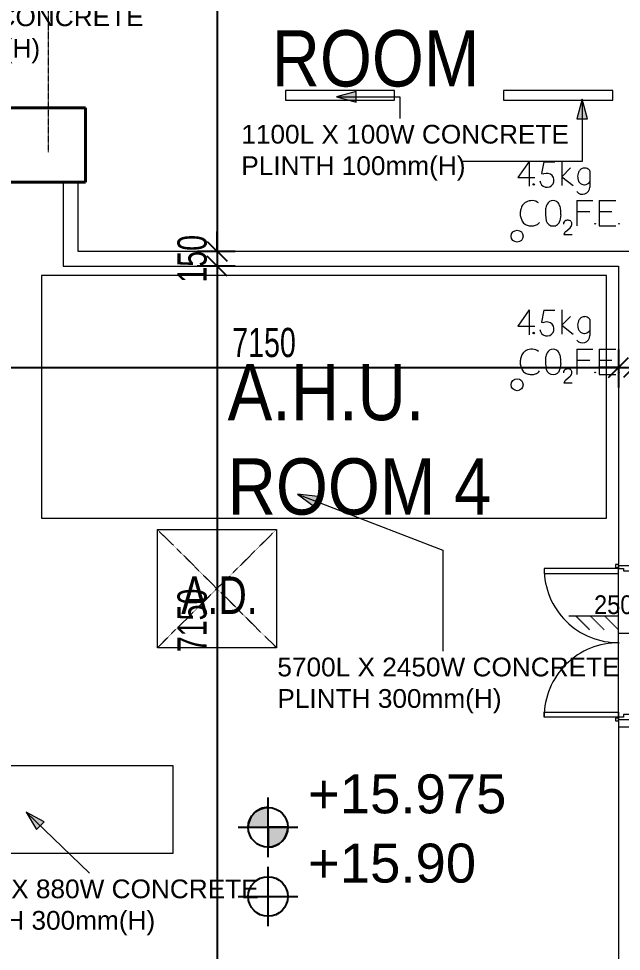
# Model space of a CAD drawing. Header units: millimetres. Extents: x 12827 to 109288, y -12264 to 68487.
# Drawn here: x 40039 to 46118, y 31842 to 41256 of the extents above; entities that cross this region are included whole.
import ezdxf

# ---------------------------------------------------------------- set-up
doc = ezdxf.new("R2010")
doc.units = ezdxf.units.MM
for name, pattern in [('Car Lift Hidden', [1.6, 0.8, -0.8]), ('Dash', [6, 3, -3]), ('Grid Line__1_200_', [10.5, 6, -1.5, 1.5, -1.5]), ('Hidden', [7.14375, 4.7625, -2.38125])]:
    doc.linetypes.add(name, pattern=pattern)
for name, color, linetype, lineweight in [('A-ANNO-DIMS', 211, 'Continuous', 5), ('A-ANNO-NOTE', 131, 'Continuous', 25), ('A-DETL', 90, 'Continuous', 9), ('A-DETL-GENF', 92, 'Continuous', 20), ('A-DETL-HDLN', 90, 'Dash', 9), ('A-DETL-MBND', 5, 'Continuous', 9), ('A-DETL-THIN', 151, 'Continuous', 9), ('A-DOOR', 31, 'Continuous', 20), ('A-DOOR-FRAM', 31, 'Continuous', 30), ('A-FLOR', 192, 'Continuous', 9), ('A-WALL', 113, 'Continuous', 20), ('G-ANNO-TEXT', 231, 'Continuous', 5), ('S-COLS', 52, 'Continuous', 20), ('S-GRID', 1, 'Continuous', 5)]:
    doc.layers.add(name, color=color, linetype=linetype, lineweight=lineweight)
doc.styles.add('Arial', font='arial.ttf', dxfattribs={"height": 393.413174})
doc.styles.add('Arial_1', font='arial.ttf', dxfattribs={"width": 0.7, "height": 295.05988})
doc.styles.add('Swis721 BT', font='swiss.ttf', dxfattribs={"width": 0.9, "height": 189.214176})
doc.styles.add('Swis721 BT_1', font='swiss.ttf', dxfattribs={"width": 0.85, "height": 567.642527})
doc.styles.add('Swis721 BT_7', font='swiss.ttf', dxfattribs={"width": 0.75, "height": 378.428351})
doc.styles.add('Swis721 BT_8', font='swiss.ttf', dxfattribs={"height": 189.214176})
doc.dimstyles.new('Linear_-_1_5mm_Arial', dxfattribs={"dimscale": 304.8, "dimtxt": 300, "dimasz": 0.656168, "dimexe": 0.656168, "dimexo": 0.0625, "dimgap": 0.328084, "dimtad": 1, "dimdec": 0, "dimzin": 0, "dimdsep": 46, "dimtxsty": 'Arial_1', "dimblk1": 'OBLIQUE', "dimblk2": 'OBLIQUE', "dimsah": 1, "dimcen": 0.09, "dimadec": 0, "dimazin": 0, "dimtfac": 1, "dimtdec": 4, "dimtix": 1, "dimtmove": 0, "dimatfit": 3, "dimfxl": 0.656168, "dimfxlon": 1, "dimtvp": 1, "dimtolj": 1, "dimtzin": 0, "dimarcsym": 2})
doc.dimstyles.new('Linear_-_1_5mm_Arial_2', dxfattribs={"dimscale": 304.8, "dimtxt": 300, "dimasz": 0.656168, "dimexe": 0.656168, "dimexo": 0.0625, "dimgap": 0.328084, "dimtad": 1, "dimdec": 0, "dimzin": 0, "dimdsep": 46, "dimtxsty": 'Arial_1', "dimblk1": 'OBLIQUE', "dimblk2": 'OBLIQUE', "dimsah": 1, "dimcen": 0.09, "dimadec": 0, "dimazin": 0, "dimtfac": 1, "dimtdec": 4, "dimtix": 1, "dimtmove": 1, "dimatfit": 3, "dimfxl": 0.656168, "dimfxlon": 1, "dimtvp": 1, "dimtolj": 1, "dimtzin": 0, "dimarcsym": 2})

# ---------------------------------------------------------------- blocks, each defined once
blk = doc.blocks.new('DLN-Double Door__X07_ - _M27y_1500 x 2000 _WH_-16661459-Copy of 2_F')
at = {"layer": 'A-DOOR', "lineweight": 15}
for p, q in [((-700, -75), (-750, -75)), ((-750, -75), (-750, -825)), ((-700, -825), (-700, -75)), ((700, -75), (750, -75)), ((700, -825), (700, -75)), ((750, -75), (750, -825)), ((-750, -825), (-700, -825)), ((750, -825), (700, -825))]:
    blk.add_line(p, q, dxfattribs=at)
for centre, start, end in [((-750, -75), 270, 0.5), ((750, -75), 179.5, 270)]:
    blk.add_arc(centre, 750, start, end, dxfattribs=at)
at = {"layer": 'A-DOOR-FRAM', "lineweight": 15}
for p, q in [((-760, 105), (-790, 105)), ((-790, 105), (-790, 75)), ((-760, 75), (-760, 105)), ((790, 105), (760, 105)), ((760, 105), (760, 75)), ((790, 75), (790, 105)), ((-790, 75), (-760, 75)), ((-725, 75), (-775, 75)), ((-775, 75), (-775, -75)), ((-725, -25), (-725, 75)), ((725, 75), (725, -25)), ((775, 75), (725, 75)), ((760, 75), (790, 75)), ((775, -75), (775, 75)), ((-760, -75), (-790, -75)), ((-790, -75), (-790, -105)), ((-775, -75), (-750, -75)), ((-760, -105), (-760, -75)), ((-750, -75), (-750, -25)), ((-750, -25), (-725, -25)), ((725, -25), (750, -25)), ((750, -25), (750, -75)), ((750, -75), (775, -75)), ((790, -75), (760, -75)), ((760, -75), (760, -105)), ((790, -105), (790, -75)), ((-790, -105), (-760, -105)), ((760, -105), (790, -105))]:
    blk.add_line(p, q, dxfattribs=at)
blk = doc.blocks.new('DLN_2D- CO2F_E - COFE-19082810-Copy of 2_F')
at = {"layer": 'A-DETL-GENF'}
for p, q in [((-17.3, 748.2), (-131.7, 584.8)), ((-17.3, 748.2), (-17.3, 498.9)), ((127.7, 744.7), (104.6, 625.9)), ((127.7, 744.7), (239.3, 744.7)), ((310.6, 749.5), (310.6, 505.3)), ((310.6, 593.7), (398.7, 681.9)), ((-131.7, 584.8), (37, 584.8)), ((104.6, 625.9), (130.7, 620.8)), ((310.6, 593.7), (423.7, 505.3)), ((593.9, 651.6), (593.9, 489.4)), ((463.2, 351.9), (623.2, 351.9)), ((463.2, 351.9), (463.2, 97.1)), ((686.3, 351.9), (856.3, 351.9)), ((686.3, 351.9), (686.3, 97.1)), ((144.8, 208.3), (154.2, 149.1)), ((301, 208.3), (291.6, 149.1)), ((463.2, 242.8), (593.2, 242.8)), ((686.3, 242.8), (816.3, 242.8)), ((686.3, 97.1), (856.3, 97.1)), ((330.8, 11.3), (414.5, 11.3)), ((351.6, 41.5), (393.3, 78.6))]:
    blk.add_line(p, q, dxfattribs=at)
for centre, radius in [((27.8, 515.4), 7.48), ((646.9, 118.2), 3), ((887.2, 118.2), 3), ((-140, -6.8), 60)]:
    blk.add_circle(centre, radius, dxfattribs=at)
for centre, radius, start, end in [((539, 619.3), 61.4, 118.48629, 146.78096), ((539, 619.3), 61.4, 87.51371, 118.48629), ((538.4, 607.6), 73.2, 66.48629, 87.51371), ((544.7, 622), 57.4, 31.04971, 66.48629), ((160.8, 556.8), 70.7, 183.80464, 115.19545), ((550.8, 600.8), 80.3, 161.21904, 180.78096), ((653, 602.2), 182.6, 180.78096, 189.21904), ((556.9, 586.6), 85.2, 189.21904, 210.78096), ((584.9, 589.2), 116.4, 146.78096, 161.21904), ((520.1, 489.4), 73.8, 218.39588, 0), ((539, 575.9), 64.4, 210.78096, 239.21904), ((539, 575.9), 64.4, 239.21904, 271.05494), ((539, 575.9), 64.4, 271.05494, 328.58528), ((-3.7, 248.5), 100.5, 139.33925, 165.24102), ((-3.7, 248.5), 100.5, 117.37935, 139.33925), ((9.8, 218.4), 133.5, 87.65446, 116.60469), ((11.2, 253), 98.9, 49.34871, 87.65446), ((246.2, 259.9), 99.2, 146.40311, 175.59689), ((220.8, 289.2), 62.8, 88.11543, 155.88457), ((225, 289.2), 62.8, 24.11543, 91.88457), ((199.6, 259.9), 99.2, 4.40311, 33.59689), ((2, 220.3), 111.7, 173.06555, 194.73669), ((190.9, 195.7), 302.2, 164.9644, 172.75573), ((290.2, 299.4), 410.6, 195.18247, 200.77345), ((977, 203.7), 832.2, 175.59689, 179.68031), ((-531.2, 203.7), 832.2, 0.31969, 4.40311), ((-22, 180.7), 76.5, 200.57876, 234.83568), ((1.7, 216.2), 119.2, 235.33778, 254.66222), ((7, 236.9), 140.6, 254.7908, 273.2092), ((9.8, 196.2), 99.8, 272.90792, 297.09208), ((9.8, 196.2), 99.8, 297.09208, 320.30909), ((215.5, 158.8), 62.1, 189, 276.80189), ((230.2, 158.8), 62.1, 263.19811, 351), ((366.1, 113.7), 39.4, 141.01687, 178.98313), ((366.1, 113.7), 39.4, 112.86606, 141.01687), ((366.1, 113.7), 39.4, 90.38089, 112.86606), ((372.1, 109.6), 44, 77.71764, 98.28236), ((371.2, 105.3), 48.4, 58.28236, 77.71764), ((334.4, 139.8), 84.9, 313.95514, 330.04486), ((381.1, 121.3), 29.6, 35.71764, 58.28236), ((370.2, 113.4), 43.1, 18.28236, 35.71764), ((299.9, 141.6), 116.8, 337.7231, 342.2769), ((384.5, 118.2), 28, 357.71764, 18.28236), ((382.8, 115.1), 29.7, 342.2769, 3.7231), ((457.2, -49.8), 140.4, 145.81368, 154.18632), ((407.5, -16), 80.3, 134.18632, 145.81368)]:
    blk.add_arc(centre, radius, start, end, dxfattribs=at)
blk = doc.blocks.new('DLN_Slab Level Mark - SSL-2mm_Type 2-2670448-Copy of 2_F')
at = {"layer": 'A-ANNO-NOTE'}
for p, q in [((0, 1.5), (0, -1.5)), ((-1.5, 0), (1.5, 0))]:
    blk.add_line(p, q, dxfattribs=at)
blk.add_circle((0, 0), 1, dxfattribs=at)
blk = doc.blocks.new('DLN_Slab Level Mark - FFL-2mm_Type 2-2670450-Copy of 2_F')
at = {"layer": 'A-ANNO-NOTE', "lineweight": 5}
h = blk.add_hatch(color=256, dxfattribs=at)
edge = h.paths.add_edge_path(flags=0)
edge.add_arc((0, 0), 1, 0, 90, ccw=False)
edge.add_line((1, 0), (0, 0))
edge.add_line((0, 0), (0, 1))
h = blk.add_hatch(color=256, dxfattribs=at)
edge = h.paths.add_edge_path(flags=0)
edge.add_arc((0, 0), 1, 180, 270, ccw=False)
edge.add_line((-1, 0), (0, 0))
edge.add_line((0, 0), (0, -1))
at = {"layer": 'A-ANNO-NOTE'}
for p, q in [((0, 1.5), (0, -1.5)), ((0, 1), (0, 0)), ((0, 0), (-1, 0)), ((0, -1), (0, 0)), ((0, 0), (1, 0)), ((-1.5, 0), (1.5, 0))]:
    blk.add_line(p, q, dxfattribs=at)
blk.add_circle((0, 0), 1, dxfattribs=at)
for start, end in [(360, 90), (180, 270)]:
    blk.add_arc((0, 0), 1, start, end, dxfattribs=at)
blk = doc.blocks.new('_Oblique')
at = {"color": 0, "linetype": 'ByBlock', "lineweight": -2}
blk.add_line((-0.5, -0.5), (0.5, 0.5), dxfattribs=at)
blk = doc.blocks.new('DIMBLOCK31-Copy of 2_F')
at = {"layer": 'A-ANNO-DIMS', "color": 0, "lineweight": -2, "transparency": 16777216}
for p, q in [((42221.5, 45557.5), (41840.6, 45557.5)), ((42040.6, 45557.5), (42040.6, 38907.5)), ((42221.5, 38907.5), (41840.6, 38907.5))]:
    blk.add_line(p, q, dxfattribs=at)
at = {"layer": 'Defpoints', "color": 0, "transparency": 16777216}
for p in [(42240.6, 45557.5), (42040.6, 38907.5), (42240.6, 38907.5)]:
    blk.add_point(p, dxfattribs=at)
at = {"layer": 'A-ANNO-DIMS', "color": 0, "lineweight": -2, "transparency": 16777216, "xscale": 200, "yscale": 200, "zscale": 200}
for p, rotation in [((42040.6, 45557.5), 90), ((42040.6, 38907.5), 270)]:
    blk.add_blockref('_Oblique', p, dxfattribs=dict(at, rotation=rotation))
at = {"layer": 'A-ANNO-DIMS', "color": 0, "transparency": 16777216, "insert": (41789.9, 42232.5), "char_height": 295.06, "width": 753.231, "attachment_point": 5, "rotation": 90, "style": 'Arial_1'}
blk.add_mtext('\\A1;6650', dxfattribs=at)
blk = doc.blocks.new('DIMBLOCK32-Copy of 2_F')
at = {"layer": 'A-ANNO-DIMS', "color": 0, "lineweight": -2, "transparency": 16777216}
for p, q in [((42040.6, 38907.5), (42040.6, 39107.5)), ((42221.5, 38907.5), (41840.6, 38907.5)), ((42040.6, 38907.5), (42040.6, 38757.5)), ((42221.5, 38757.5), (41840.6, 38757.5)), ((42040.6, 38757.5), (42040.6, 38557.5))]:
    blk.add_line(p, q, dxfattribs=at)
at = {"layer": 'Defpoints', "color": 0, "transparency": 16777216}
for p in [(42240.6, 38907.5), (42040.6, 38757.5), (42240.6, 38757.5)]:
    blk.add_point(p, dxfattribs=at)
at = {"layer": 'A-ANNO-DIMS', "color": 0, "lineweight": -2, "transparency": 16777216, "xscale": 200, "yscale": 200, "zscale": 200}
for p, rotation in [((42040.6, 38907.5), 270), ((42040.6, 38757.5), 90)]:
    blk.add_blockref('_Oblique', p, dxfattribs=dict(at, rotation=rotation))
at = {"layer": 'A-ANNO-DIMS', "color": 0, "transparency": 16777216, "insert": (41789.9, 38832.5), "char_height": 295.06, "width": 564.923, "attachment_point": 5, "rotation": 90, "style": 'Arial_1'}
blk.add_mtext('\\A1;150', dxfattribs=at)
blk = doc.blocks.new('DIMBLOCK33-Copy of 2_F')
at = {"layer": 'A-ANNO-DIMS', "color": 0, "lineweight": -2, "transparency": 16777216}
for p, q in [((42221.5, 38757.5), (41840.6, 38757.5)), ((42040.6, 38757.5), (42040.6, 31607.5)), ((42221.5, 31607.5), (41840.6, 31607.5))]:
    blk.add_line(p, q, dxfattribs=at)
at = {"layer": 'Defpoints', "color": 0, "transparency": 16777216}
for p in [(42240.6, 38757.5), (42040.6, 31607.5), (42240.6, 31607.5)]:
    blk.add_point(p, dxfattribs=at)
at = {"layer": 'A-ANNO-DIMS', "color": 0, "lineweight": -2, "transparency": 16777216, "xscale": 200, "yscale": 200, "zscale": 200}
for p, rotation in [((42040.6, 38757.5), 90), ((42040.6, 31607.5), 270)]:
    blk.add_blockref('_Oblique', p, dxfattribs=dict(at, rotation=rotation))
at = {"layer": 'A-ANNO-DIMS', "color": 0, "transparency": 16777216, "insert": (41789.9, 35182.5), "char_height": 295.06, "width": 753.231, "attachment_point": 5, "rotation": 90, "style": 'Arial_1'}
blk.add_mtext('\\A1;7150', dxfattribs=at)
blk = doc.blocks.new('DIMBLOCK42-Copy of 2_F')
at = {"layer": 'A-ANNO-DIMS', "color": 0, "lineweight": -2, "transparency": 16777216}
for p, q in [((38939.3, 37554.3), (38939.3, 37935.2)), ((46089.3, 37916.2), (46089.3, 37535.2)), ((38939.3, 37735.2), (46089.3, 37735.2))]:
    blk.add_line(p, q, dxfattribs=at)
at = {"layer": 'Defpoints', "color": 0, "transparency": 16777216}
for p in [(46089.3, 37935.2), (46089.3, 37735.2), (38939.3, 37535.2)]:
    blk.add_point(p, dxfattribs=at)
at = {"layer": 'A-ANNO-DIMS', "color": 0, "lineweight": -2, "transparency": 16777216, "xscale": 200, "yscale": 200, "zscale": 200, "rotation": 180}
blk.add_blockref('_Oblique', (38939.3, 37735.2), dxfattribs=at)
at = {"layer": 'A-ANNO-DIMS', "color": 0, "lineweight": -2, "transparency": 16777216, "xscale": 200, "yscale": 200, "zscale": 200}
blk.add_blockref('_Oblique', (46089.3, 37735.2), dxfattribs=at)
at = {"layer": 'A-ANNO-DIMS', "color": 0, "transparency": 16777216, "insert": (42514.3, 37985.9), "char_height": 295.06, "width": 753.231, "attachment_point": 5, "style": 'Arial_1'}
blk.add_mtext('\\A1;7150', dxfattribs=at)
blk = doc.blocks.new('DIMBLOCK43-Copy of 2_F')
at = {"layer": 'A-ANNO-DIMS', "color": 0, "lineweight": -2, "transparency": 16777216}
for p, q in [((46089.3, 37916.2), (46089.3, 37535.2)), ((46239.3, 37916.2), (46239.3, 37535.2)), ((46089.3, 37735.2), (45889.3, 37735.2)), ((46089.3, 37735.2), (46239.3, 37735.2)), ((46239.3, 37735.2), (46439.3, 37735.2))]:
    blk.add_line(p, q, dxfattribs=at)
at = {"layer": 'Defpoints', "color": 0, "transparency": 16777216}
for p in [(46089.3, 37935.2), (46239.3, 37935.2), (46239.3, 37735.2)]:
    blk.add_point(p, dxfattribs=at)
at = {"layer": 'A-ANNO-DIMS', "color": 0, "lineweight": -2, "transparency": 16777216, "xscale": 200, "yscale": 200, "zscale": 200}
blk.add_blockref('_Oblique', (46089.3, 37735.2), dxfattribs=at)
at = {"layer": 'A-ANNO-DIMS', "color": 0, "lineweight": -2, "transparency": 16777216, "xscale": 200, "yscale": 200, "zscale": 200, "rotation": 180}
blk.add_blockref('_Oblique', (46239.3, 37735.2), dxfattribs=at)
at = {"layer": 'A-ANNO-DIMS', "color": 0, "transparency": 16777216, "insert": (46330.7, 38514.7), "char_height": 295.06, "width": 564.923, "attachment_point": 1, "line_spacing_factor": 0.938532, "style": 'Arial_1'}
blk.add_mtext('\\A1;150', dxfattribs=at)

msp = doc.modelspace()

# ---------------------------------------------------------------- hatches: boundary and pattern name
at = {"layer": 'G-ANNO-TEXT'}
for points in [[(43243.73684, 40466.81348), (43443.73684, 40413.22364), (43443.73684, 40520.40331)], [(45723.71832, 40445.13804), (45670.12848, 40245.13804), (45777.30816, 40245.13804)], [(42850.61041, 36456.31209), (43017.9409, 36334.35973), (43056.49905, 36434.36349)], [(40113.66728, 33248.64741), (40220.44704, 33071.24968), (40294.84013, 33148.40635)]]:
    msp.add_hatch(color=130, dxfattribs=at).paths.add_polyline_path(points, flags=0)

# ---------------------------------------------------------------- linework, layer by layer
at = {"layer": 'A-DETL', "linetype": 'Car Lift Hidden'}
for p, q in [((41439.29297, 36099.48572), (42639.29297, 34907.48572)), ((42639.29297, 36099.48572), (41439.29297, 34907.48572))]:
    msp.add_line(p, q, dxfattribs=at)
at = {"layer": 'A-DETL-HDLN', "linetype": 'Hidden'}
for p, q in [((45798.40824, 35089.05131), (45656.98689, 35230.47267)), ((45943.85063, 35089.05131), (45802.42928, 35230.47267)), ((46089.29302, 35089.05131), (45947.87166, 35230.47267))]:
    msp.add_line(p, q, dxfattribs=at)
at = {"layer": 'A-DETL-MBND'}
for p, q in [((45589.29302, 35230.47267), (46089.29302, 35230.47267)), ((46525.62018, 35052.28846), (46089.29302, 35052.28846))]:
    msp.add_line(p, q, dxfattribs=at)
at = {"layer": 'A-DETL-THIN'}
for p, q in [((41439.29297, 36099.48572), (42639.29297, 36099.48572)), ((41439.29297, 34907.48572), (41439.29297, 36099.48572)), ((42639.29297, 36099.48572), (42639.29297, 34907.48572)), ((42639.29297, 34907.48572), (41439.29297, 34907.48572))]:
    msp.add_line(p, q, dxfattribs=at)
at = {"layer": 'A-FLOR'}
for p, q in [((43831.29335, 40532.48535), (42731.29335, 40532.48535)), ((42731.29335, 40532.48535), (42731.29335, 40432.48535)), ((43831.29335, 40432.48535), (43831.29335, 40532.48535)), ((46031.29335, 40532.48535), (44931.29335, 40532.48535)), ((44931.29335, 40532.48535), (44931.29335, 40432.48535)), ((46031.29335, 40432.48535), (46031.29335, 40532.48535)), ((42731.29335, 40432.48535), (43831.29335, 40432.48535)), ((44931.29335, 40432.48535), (46031.29335, 40432.48535)), ((45970.29301, 38664.48569), (40270.29301, 38664.48569)), ((40270.29301, 38664.48569), (40270.29301, 36214.48546)), ((45970.29301, 36214.48546), (45970.29301, 38664.48569)), ((40270.29301, 36214.48546), (45970.29301, 36214.48546)), ((41597.29295, 33714.48546), (39147.29295, 33714.48546)), ((41597.29295, 32834.48546), (41597.29295, 33714.48546)), ((39147.29295, 32834.48546), (41597.29295, 32834.48546))]:
    msp.add_line(p, q, dxfattribs=at)
at = {"layer": 'A-WALL'}
for p, q in [((40489.29296, 39607.48546), (40489.29296, 38757.48546)), ((40639.29296, 39607.48546), (40489.29296, 39607.48546)), ((40639.29296, 38907.48546), (40639.29296, 39607.48546)), ((46239.29302, 38907.48546), (40639.29296, 38907.48546)), ((40489.29296, 38757.48546), (46089.29302, 38757.48546)), ((46089.29302, 38757.48546), (46089.29302, 35747.48546)), ((46089.29302, 34207.48546), (46089.29302, 35707.48546)), ((46089.29302, 34167.48546), (46089.29302, 31607.48546)), ((46089.29302, 34107.48546), (46349.29302, 34107.48546))]:
    msp.add_line(p, q, dxfattribs=at)
at = {"layer": 'G-ANNO-TEXT', "color": 130}
for p, q in [((43443.73684, 40520.40331), (43243.73684, 40466.81348)), ((43443.73684, 40413.22364), (43443.73684, 40520.40331)), ((43243.73684, 40466.81348), (43443.73684, 40413.22364)), ((43243.73684, 40466.81348), (43882.93684, 40466.81348)), ((43882.93684, 40466.81348), (43882.93684, 40249.4436)), ((45723.71832, 40445.13804), (45670.12848, 40245.13804)), ((45777.30816, 40245.13804), (45723.71832, 40445.13804)), ((45723.71832, 40445.13804), (45723.71832, 39814.52296)), ((45670.12848, 40245.13804), (45777.30816, 40245.13804)), ((45480.93684, 39814.52296), (44512.93684, 39814.52296)), ((45723.71832, 39814.52296), (45480.93684, 39814.52296)), ((42850.61041, 36456.31209), (43017.9409, 36334.35973)), ((43056.49905, 36434.36349), (42850.61041, 36456.31209)), ((42850.61041, 36456.31209), (44318.67818, 35890.27371)), ((43017.9409, 36334.35973), (43056.49905, 36434.36349)), ((44318.67818, 35890.27371), (44318.67818, 34871.75593)), ((40113.66728, 33248.64741), (40220.44704, 33071.24968)), ((40294.84013, 33148.40635), (40113.66728, 33248.64741)), ((40113.66728, 33248.64741), (40752.86728, 32632.3421)), ((40220.44704, 33071.24968), (40294.84013, 33148.40635))]:
    msp.add_line(p, q, dxfattribs=at)
at = {"layer": 'S-COLS', "color": 250, "lineweight": 40}
for p, q in [((40714.29296, 40357.48546), (39964.29296, 40357.48546)), ((40714.29296, 39607.48546), (40714.29296, 40357.48546)), ((39964.29296, 39607.48546), (40714.29296, 39607.48546))]:
    msp.add_line(p, q, dxfattribs=at)
at = {"layer": 'S-GRID', "linetype": 'Grid Line__1_200_'}
msp.add_line((40339.29296, 39907.48546), (40339.29296, 44907.48546), dxfattribs=at)

# ---------------------------------------------------------------- block references
at = {"layer": 'A-ANNO-NOTE'}
for name, p, xscale, yscale, zscale, rotation in [('DLN_Slab Level Mark - FFL-2mm_Type 2-2670450-Copy of 2_F', (42554.57768, 33094.71359), 200.0000000000001, 200.0000000000001, 200.0000000000001, 89.99999999999993), ('DLN_Slab Level Mark - SSL-2mm_Type 2-2670448-Copy of 2_F', (42554.57768, 32395.93125), 200, 200, 200, 90.00000000000026)]:
    msp.add_blockref(name, p, dxfattribs=dict(at, xscale=xscale, yscale=yscale, zscale=zscale, rotation=rotation))
at = {"layer": 'A-DETL-GENF'}
for p in [(45207.47544, 39067.85096), (45207.47544, 37567.85096)]:
    msp.add_blockref('DLN_2D- CO2F_E - COFE-19082810-Copy of 2_F', p, dxfattribs=at)
at = {"layer": 'A-DOOR', "lineweight": 15, "rotation": 270}
msp.add_blockref('DLN-Double Door__X07_ - _M27y_1500 x 2000 _WH_-16661459-Copy of 2_F', (46164.29302, 34957.48546), dxfattribs=at)

# ---------------------------------------------------------------- texts
at = {"layer": 'A-ANNO-NOTE', "lineweight": 5, "char_height": 393.413174, "attachment_point": 1, "line_spacing_factor": 0.938532, "style": 'Arial'}
for s, insert, width in [('+15.975', (42957.37268, 33628.76835), 2385.6), ('+15.90', (42957.37268, 32929.98601), 2020.8)]:
    msp.add_mtext(s, dxfattribs=dict(at, insert=insert, width=width))
at = {"layer": 'G-ANNO-TEXT', "color": 7, "attachment_point": 1, "line_spacing_factor": 1.00667}
for s, insert, char_height, width, style in [('D.C.S.\\PPLANT\\PROOM', (42591.4654, 43044.77656), 567.642527, 2498.4, 'Swis721 BT_1'), ('1700 X 1450W CONCRETE\\PPLINTH 300mm(H)', (37994.17838, 41370.28655), 189.2141757, 3837.6, 'Swis721 BT_8'), ('1100L X 100W CONCRETE\\PPLINTH 100mm(H)', (42284.93684, 40184.68952), 189.2141757, 3835.2, 'Swis721 BT_8'), ('A.H.U.\\PROOM 4', (42147.38404, 37770.92103), 567.642527, 3117.6, 'Swis721 BT_1'), ('A.D.', (41678.95272, 35626.16499), 378.428351, 897.6, 'Swis721 BT_7'), ('250mm', (45843.03466, 35435.78553), 189.214176, 957.6, 'Swis721 BT'), ('5700L X 2450W CONCRETE\\PPLINTH 300mm(H)\\P', (42648.67818, 34807.00185), 189.2141757, 4008, 'Swis721 BT_8'), ('2450L X 880W CONCRETE\\PPLINTH 300mm(H)\\P', (39154.86728, 32567.58802), 189.2141757, 3835.2, 'Swis721 BT_8')]:
    msp.add_mtext(s, dxfattribs=dict(at, insert=insert, char_height=char_height, width=width, style=style))

# ---------------------------------------------------------------- dimensions: what is measured, and where the dimension line sits
at = {"layer": 'A-ANNO-DIMS'}
for base, p1, p2, override, picture, middle in [((42040.57916, 38907.48546), (42240.57916, 45557.48546), (42240.57916, 38907.48546), {"dimpost": '<>', "dimfxl": 6650}, 'DIMBLOCK31-Copy of 2_F', (41789.92955, 42232.48546)), ((42040.57916, 38757.48546), (42240.57916, 38907.48546), (42240.57916, 38757.48546), {"dimpost": '<>', "dimfxl": 150}, 'DIMBLOCK32-Copy of 2_F', (41789.92955, 38832.48546)), ((42040.57916, 31607.48546), (42240.57916, 38757.48546), (42240.57916, 31607.48546), {"dimpost": '<>', "dimfxl": 7150}, 'DIMBLOCK33-Copy of 2_F', (41789.92955, 35182.48546))]:
    dim = msp.add_linear_dim(base=base, p1=p1, p2=p2, angle=90, dimstyle='Linear_-_1_5mm_Arial', override=override, dxfattribs=at)
    dim.commit()
    dim.dimension.update_dxf_attribs({"geometry": picture, "text_midpoint": middle})
dim = msp.add_linear_dim(base=(46239.29302, 37735.2174), p1=(46089.29302, 37935.2174), p2=(46239.29302, 37935.2174), dimstyle='Linear_-_1_5mm_Arial_2', override={"dimpost": '<>', "dimfxl": 150}, dxfattribs=at)
dim.commit()
dim.dimension.update_dxf_attribs({"geometry": 'DIMBLOCK43-Copy of 2_F', "text_midpoint": (46613.15259, 38021.263), "dimtype": 160})
dim = msp.add_linear_dim(base=(46089.29302, 37735.2174), p1=(38939.29298, 37535.2174), p2=(46089.29302, 37935.2174), dimstyle='Linear_-_1_5mm_Arial', override={"dimpost": '<>', "dimfxl": 7161.180113}, dxfattribs=at)
dim.commit()
dim.dimension.update_dxf_attribs({"geometry": 'DIMBLOCK42-Copy of 2_F', "text_midpoint": (42514.293, 37985.867)})

doc.saveas('drawing.dxf')
